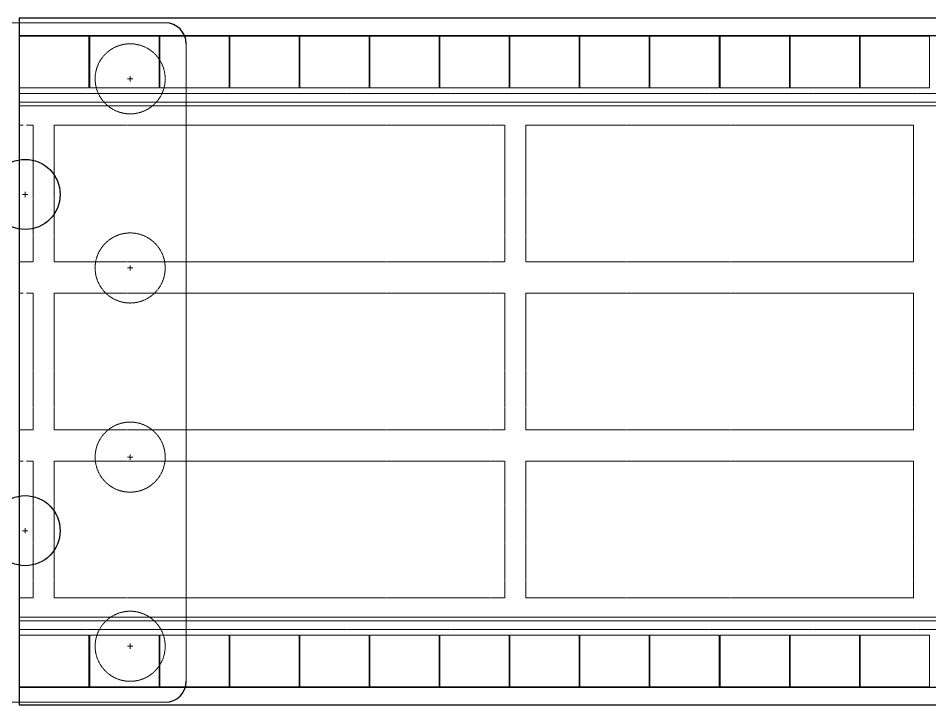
# Model space of a CAD drawing. Header units: inches. Extents: x 215676 to 3518780154, y 2761699 to 325936546.
# Drawn here: x 113325991 to 113339007, y 9458260 to 9468060 of the extents above; entities that cross this region are included whole.
import ezdxf

# ---------------------------------------------------------------- set-up
doc = ezdxf.new("R2010")
doc.units = ezdxf.units.IN
doc.header["$MEASUREMENT"] = 0
doc.linetypes.add('HIDDEN', pattern=[9.524999999999999, 6.35, -3.175])
for name, color, linetype, lineweight in [('Box', 30, 'Continuous', 13), ('Center Line', 9, 'Continuous', 18), ('Girder Line', 7, 'Continuous', 18), ('Pire Line', 11, 'Continuous', 18), ('Railing', 6, 'Continuous', 15), ('Road', 7, 'Continuous', 30), ('Text_Title', 1, 'Continuous', 20)]:
    doc.layers.add(name, color=color, linetype=linetype, lineweight=lineweight)
doc.layers.add('Deck Slab', color=11, linetype='Continuous')
doc.layers.add('Pile', color=11, linetype='Continuous')

# ---------------------------------------------------------------- blocks, each defined once
blk = doc.blocks.new('GJGJH')
at = {"layer": 'Center Line'}
for p, q in [((-5250.000000002357, 2487.871278875562), (-5250.000000002357, 2412.871278875562)), ((-2549.999999999913, 2487.871278875561), (-2549.999999999913, 2412.871278875561)), ((150.0000000000873, 2487.87127887556), (150.0000000000873, 2412.87127887556)), ((2850.000000000087, 2487.87127887556), (2850.000000000087, 2412.87127887556)), ((-5287.500000002357, 2450.371278875562), (-5212.500000002357, 2450.371278875562)), ((-2587.499999999913, 2450.371278875561), (-2512.499999999913, 2450.371278875561)), ((112.5000000000873, 2450.37127887556), (187.5000000000873, 2450.37127887556)), ((2812.500000000087, 2450.37127887556), (2887.500000000087, 2450.37127887556)), ((-3562.499999999913, 950.3712788706716), (-3637.499999999913, 950.3712788706716)), ((-3599.999999999913, 987.8712788706716), (-3599.999999999913, 912.8712788706716)), ((1237.499999999971, 950.3712788706703), (1162.499999999971, 950.3712788706703)), ((1199.999999999971, 987.8712788706703), (1199.999999999971, 912.8712788706703)), ((-5250.000000002357, -587.1287211328204), (-5250.000000002357, -512.1287211328204)), ((-5250.000000005151, -512.1287211328204), (-5250.000000005151, -587.1287211328204)), ((-2549.999999999913, -587.1287211328213), (-2549.999999999913, -512.1287211328213)), ((150.0000000000873, -587.1287211328217), (150.0000000000873, -512.1287211328217)), ((2850.000000000087, -587.1287211328222), (2850.000000000087, -512.1287211328222)), ((-5287.500000002357, -549.6287211328204), (-5212.500000002357, -549.6287211328204)), ((-5287.500000005151, -549.6287211328204), (-5212.500000005151, -549.6287211328204)), ((-2587.499999999913, -549.6287211328213), (-2512.499999999913, -549.6287211328213)), ((112.5000000000873, -549.6287211328217), (187.5000000000873, -549.6287211328217)), ((2812.500000000087, -549.6287211328222), (2887.500000000087, -549.6287211328222))]:
    blk.add_line(p, q, dxfattribs=at)
at = {"layer": 'Pile', "ltscale": 3}
for centre in [(-3599.999999999796, 950.3712788706716), (1200.000000000087, 950.3712788706703)]:
    blk.add_circle(centre, 500, dxfattribs=at)
for centre, start, end in [((-5750.000000004686, 2950.371278870905), 90, 180), ((3350.00000000486, 2950.371278870903), 0, 90), ((-5750.000000000031, -1049.628721129095), 180, 270), ((3350.000000000204, -1049.628721129097), 270, 0)]:
    blk.add_arc(centre, 300, start, end, dxfattribs=at)
at = {"layer": 'Pire Line', "linetype": 'HIDDEN', "ltscale": 0.3}
for p, q in [((3350.00000000486, 3250.371278870903), (-5750.000000004686, 3250.371278870905)), ((-6050.000000000031, -1049.628721129561), (-6050.000000004686, 2950.371278870439)), ((3650.000000000204, -1049.628721129563), (3650.00000000486, 2950.371278870437)), ((3350.000000000204, -1349.628721129097), (-5750.000000000031, -1349.628721129095))]:
    blk.add_line(p, q, dxfattribs=at)
for centre in [(-5250.000000002357, 2450.371278875562), (-2549.999999999913, 2450.371278875561), (150.0000000000873, 2450.37127887556), (2850.000000000087, 2450.37127887556), (-5250.000000002357, -549.6287211328204), (-2549.999999999913, -549.6287211328213), (150.0000000000873, -549.6287211328217), (2850.000000000087, -549.6287211328222)]:
    blk.add_circle(centre, 500, dxfattribs=at)
blk = doc.blocks.new('PNAU')
at = {"layer": 'Box', "linetype": 'Continuous', "lineweight": 20, "ltscale": 5}
for p, q in [((113326043.9554112, 9458259.828132046), (113327093.9554112, 9458259.828132046)), ((113327371.1971645, 9458259.828132046), (113344214.6971645, 9458259.828132046))]:
    blk.add_line(p, q, dxfattribs=at)
for points in [[(113327001.6971645, 9467804.828132046), (113326011.6971645, 9467804.828132046), (113326011.6971645, 9467064.828132046), (113327001.6971645, 9467064.828132046)], [(113328001.6971645, 9467804.828132046), (113327011.6971645, 9467804.828132046), (113327011.6971645, 9467064.828132046), (113328001.6971645, 9467064.828132046)], [(113329001.6971645, 9467804.828132046), (113328011.6971645, 9467804.828132046), (113328011.6971645, 9467064.828132046), (113329001.6971645, 9467064.828132046)], [(113330001.6971645, 9467804.828132046), (113329011.6971645, 9467804.828132046), (113329011.6971645, 9467064.828132046), (113330001.6971645, 9467064.828132046)], [(113331001.6971645, 9467804.828132046), (113330011.6971645, 9467804.828132046), (113330011.6971645, 9467064.828132046), (113331001.6971645, 9467064.828132046)], [(113332001.6971645, 9467804.828132046), (113331011.6971645, 9467804.828132046), (113331011.6971645, 9467064.828132046), (113332001.6971645, 9467064.828132046)], [(113333001.6971645, 9467804.828132046), (113332011.6971645, 9467804.828132046), (113332011.6971645, 9467064.828132046), (113333001.6971645, 9467064.828132046)], [(113334001.6971645, 9467804.828132046), (113333011.6971645, 9467804.828132046), (113333011.6971645, 9467064.828132046), (113334001.6971645, 9467064.828132046)], [(113335001.6971645, 9467804.828132046), (113334011.6971645, 9467804.828132046), (113334011.6971645, 9467064.828132046), (113335001.6971645, 9467064.828132046)], [(113335001.6971645, 9467804.828132046), (113335011.6971645, 9467804.828132046), (113335011.6971645, 9467064.828132046), (113335001.6971645, 9467064.828132046)], [(113336001.6971645, 9467804.828132046), (113335011.6971645, 9467804.828132046), (113335011.6971645, 9467064.828132046), (113336001.6971645, 9467064.828132046)], [(113337001.6971645, 9467804.828132046), (113336011.6971645, 9467804.828132046), (113336011.6971645, 9467064.828132046), (113337001.6971645, 9467064.828132046)], [(113338001.6971645, 9467804.828132046), (113337011.6971645, 9467804.828132046), (113337011.6971645, 9467064.828132046), (113338001.6971645, 9467064.828132046)], [(113339001.6971645, 9467804.828132046), (113338011.6971645, 9467804.828132046), (113338011.6971645, 9467064.828132046), (113339001.6971645, 9467064.828132046)], [(113327001.6971645, 9458514.828132046), (113326011.6971645, 9458514.828132046), (113326011.6971645, 9459254.828132046), (113327001.6971645, 9459254.828132046)], [(113328001.6971645, 9458514.828132046), (113327011.6971645, 9458514.828132046), (113327011.6971645, 9459254.828132046), (113328001.6971645, 9459254.828132046)], [(113329001.6971645, 9458514.828132046), (113328011.6971645, 9458514.828132046), (113328011.6971645, 9459254.828132046), (113329001.6971645, 9459254.828132046)], [(113330001.6971645, 9458514.828132046), (113329011.6971645, 9458514.828132046), (113329011.6971645, 9459254.828132046), (113330001.6971645, 9459254.828132046)], [(113331001.6971645, 9458514.828132046), (113330011.6971645, 9458514.828132046), (113330011.6971645, 9459254.828132046), (113331001.6971645, 9459254.828132046)], [(113332001.6971645, 9458514.828132046), (113331011.6971645, 9458514.828132046), (113331011.6971645, 9459254.828132046), (113332001.6971645, 9459254.828132046)], [(113333001.6971645, 9458514.828132046), (113332011.6971645, 9458514.828132046), (113332011.6971645, 9459254.828132046), (113333001.6971645, 9459254.828132046)], [(113334001.6971645, 9458514.828132046), (113333011.6971645, 9458514.828132046), (113333011.6971645, 9459254.828132046), (113334001.6971645, 9459254.828132046)], [(113335001.6971645, 9458514.828132046), (113334011.6971645, 9458514.828132046), (113334011.6971645, 9459254.828132046), (113335001.6971645, 9459254.828132046)], [(113335001.6971645, 9458514.828132046), (113335011.6971645, 9458514.828132046), (113335011.6971645, 9459254.828132046), (113335001.6971645, 9459254.828132046)], [(113336001.6971645, 9458514.828132046), (113335011.6971645, 9458514.828132046), (113335011.6971645, 9459254.828132046), (113336001.6971645, 9459254.828132046)], [(113337001.6971645, 9458514.828132046), (113336011.6971645, 9458514.828132046), (113336011.6971645, 9459254.828132046), (113337001.6971645, 9459254.828132046)], [(113338001.6971645, 9458514.828132046), (113337011.6971645, 9458514.828132046), (113337011.6971645, 9459254.828132046), (113338001.6971645, 9459254.828132046)], [(113339001.6971645, 9458514.828132046), (113338011.6971645, 9458514.828132046), (113338011.6971645, 9459254.828132046), (113339001.6971645, 9459254.828132046)]]:
    blk.add_lwpolyline(points, close=True, dxfattribs=at)
at = {"layer": 'Deck Slab'}
for p, q in [((113346006.6971645, 9467809.828132046), (113326006.4554112, 9467809.828132046)), ((113326006.4554112, 9458509.828132046), (113346006.6971645, 9458509.828132046))]:
    blk.add_line(p, q, dxfattribs=at)
blk.add_lwpolyline([(113326893.4554112, 9458259.828132046), (113346006.6971645, 9458259.828132046), (113346006.6971645, 9468059.828132046), (113326006.4554112, 9468059.828132046), (113326006.4554112, 9458259.828132046), (113327534.1971645, 9458259.828132046)], dxfattribs=at)
at = {"layer": 'Girder Line', "linetype": 'HIDDEN', "ltscale": 0.15}
for p, q in [((113346006.6971645, 9466984.828132046), (113326006.4554112, 9466984.828132046)), ((113326206.4554112, 9466534.828132046), (113326206.4554112, 9464584.828132046)), ((113332939.4554112, 9466534.828132046), (113326506.4554112, 9466534.828132046)), ((113326506.4554112, 9466534.828132046), (113326506.4554112, 9464584.828132046)), ((113332939.4554112, 9466534.828132046), (113332939.4554112, 9464584.828132046)), ((113338773.6971645, 9466534.828132046), (113333239.4554112, 9466534.828132046)), ((113333239.4554112, 9466534.828132046), (113333239.4554112, 9464584.828132046)), ((113338773.6971645, 9466534.828132046), (113338773.6971645, 9464584.828132046)), ((113326206.4554112, 9464584.828132046), (113326006.4554112, 9464584.828132046)), ((113332939.4554112, 9464584.828132046), (113326506.4554112, 9464584.828132046)), ((113338773.6971645, 9464584.828132046), (113333239.4554112, 9464584.828132046)), ((113326206.4554112, 9464134.828132046), (113326206.4554112, 9462184.828132046)), ((113326506.4554112, 9464134.828132046), (113326506.4554112, 9462184.828132046)), ((113332939.4554112, 9464134.828132046), (113326506.4554112, 9464134.828132046)), ((113332939.4554112, 9464134.828132046), (113332939.4554112, 9462184.828132046)), ((113338773.6971645, 9464134.828132046), (113333239.4554112, 9464134.828132046)), ((113333239.4554112, 9464134.828132046), (113333239.4554112, 9462184.828132046)), ((113338773.6971645, 9464134.828132046), (113338773.6971645, 9462184.828132046)), ((113326206.4554112, 9462184.828132046), (113326006.4554112, 9462184.828132046)), ((113332939.4554112, 9462184.828132046), (113326506.4554112, 9462184.828132046)), ((113338773.6971645, 9462184.828132046), (113333239.4554112, 9462184.828132046)), ((113326206.4554112, 9461734.828132046), (113326206.4554112, 9459784.828132046)), ((113326506.4554112, 9461734.828132046), (113326506.4554112, 9459784.828132046)), ((113332939.4554112, 9461734.828132046), (113326506.4554112, 9461734.828132046)), ((113332939.4554112, 9461734.828132046), (113332939.4554112, 9459784.828132046)), ((113338773.6971645, 9461734.828132046), (113333239.4554112, 9461734.828132046)), ((113333239.4554112, 9461734.828132046), (113333239.4554112, 9459784.828132046)), ((113338773.6971645, 9461734.828132046), (113338773.6971645, 9459784.828132046)), ((113326206.4554112, 9459784.828132046), (113326006.4554112, 9459784.828132046)), ((113332939.4554112, 9459784.828132046), (113326506.4554112, 9459784.828132046)), ((113338773.6971645, 9459784.828132046), (113333239.4554112, 9459784.828132046)), ((113346006.6971645, 9459334.828132046), (113326006.4554112, 9459334.828132046))]:
    blk.add_line(p, q, dxfattribs=at)
at = {"layer": 'Girder Line', "linetype": 'HIDDEN', "ltscale": 15}
for p, q in [((113326206.4554112, 9466534.828132046), (113326006.4554112, 9466534.828132046)), ((113326206.4554112, 9464134.828132046), (113326006.4554112, 9464134.828132046)), ((113326206.4554112, 9461734.828132046), (113326006.4554112, 9461734.828132046))]:
    blk.add_line(p, q, dxfattribs=at)
at = {"layer": 'Railing', "linetype": 'Continuous', "lineweight": 20, "ltscale": 5}
for p, q in [((113346006.6971645, 9466859.828132046), (113326006.4554112, 9466859.828132046)), ((113346006.6971645, 9466809.828132046), (113326006.4554112, 9466809.828132046)), ((113346006.6971645, 9459509.828132046), (113326006.4554112, 9459509.828132046)), ((113346006.6971645, 9459459.828132046), (113326006.4554112, 9459459.828132046))]:
    blk.add_line(p, q, dxfattribs=at)
at = {"layer": 'Text_Title', "rotation": 270}
blk.add_blockref('GJGJH', (113325139.2748954, 9461944.824280676), dxfattribs=at)

msp = doc.modelspace()

# ---------------------------------------------------------------- block references
at = {"layer": 'Road', "lineweight": 0}
msp.add_blockref('PNAU', (0, 0), dxfattribs=at)

doc.saveas('drawing.dxf')
